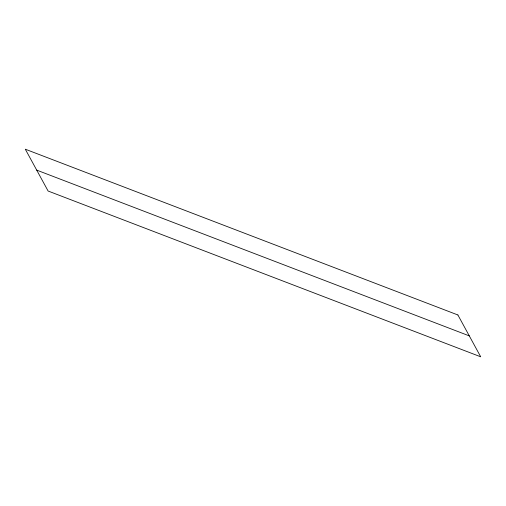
<?xml version="1.0" encoding="UTF-8"?>
<svg xmlns="http://www.w3.org/2000/svg" width="506" height="506" viewBox="0 0 506 506"><rect width="100%" height="100%" fill="white"/><g stroke="black" fill="none" stroke-linecap="round" stroke-linejoin="round"><path stroke-width="0.76" d="M36.704 170.111L469.296 335.889M457.892 314.972L25.3 149.2L48.108 191.028L480.7 356.8L457.892 314.972"/></g></svg>
